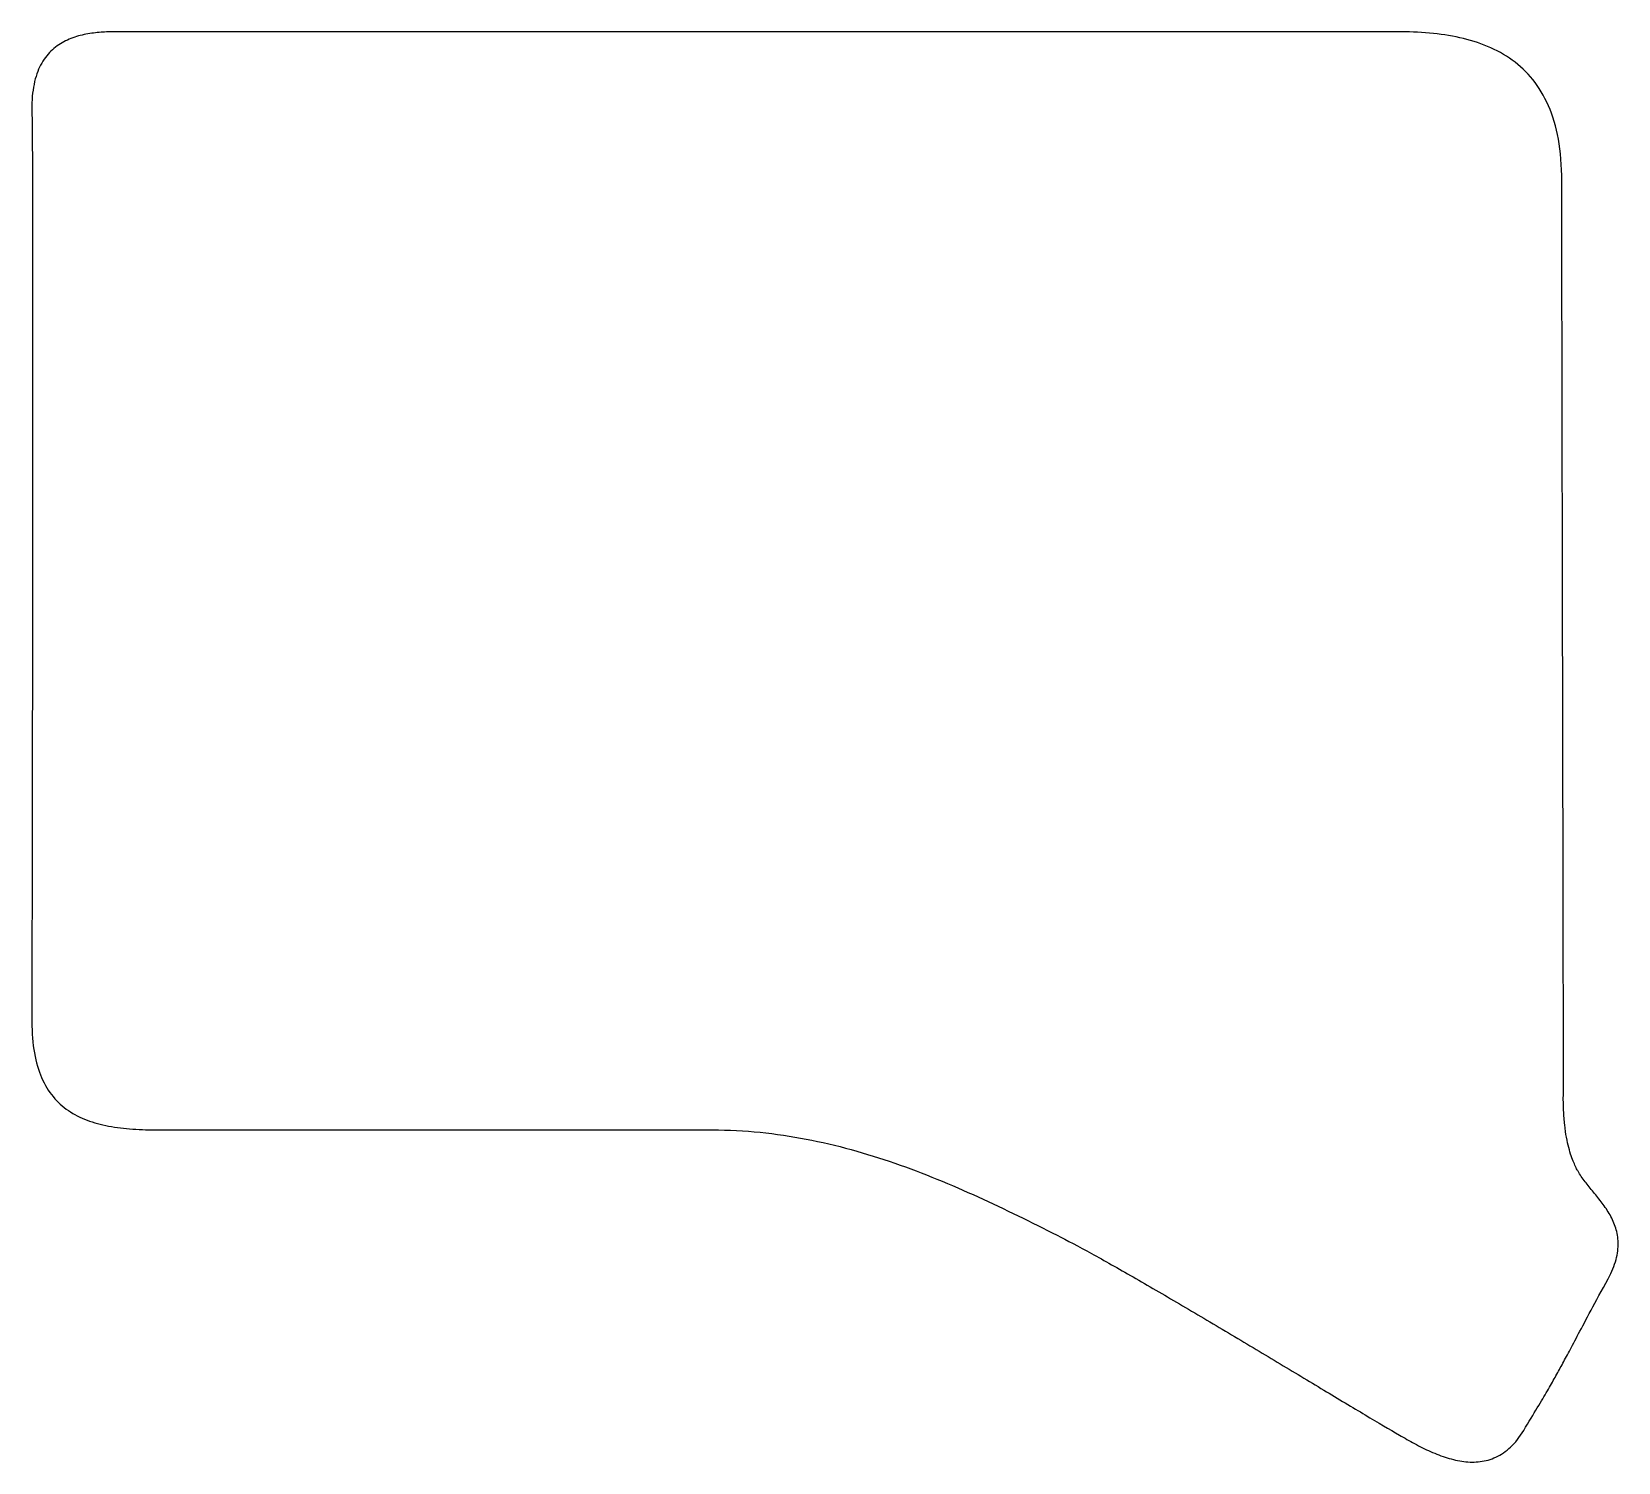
# Model space of a CAD drawing. Extents: x 4 to 148, y -6 to 123.
import ezdxf

# ---------------------------------------------------------------- set-up
doc = ezdxf.new("R2010")
doc.units = 0
doc.layers.add('_U_30EC_U_30A4_U_30E4_U_30', color=7, linetype='CONTINUOUS')

msp = doc.modelspace()

# ---------------------------------------------------------------- linework, layer by layer
at = {"layer": '_U_30EC_U_30A4_U_30E4_U_30', "color": 1}
msp.add_open_spline([(12.37, 123.13), (13.23, 123.13), (15.56, 123.13), (18.99, 123.13), (22.42, 123.13), (26.96, 123.13), (32.23, 123.13), (37.5, 123.13), (43.5, 123.13), (49.88, 123.13), (56.26, 123.13), (63.01, 123.13), (69.77, 123.13), (76.53, 123.13), (83.29, 123.13), (89.7, 123.13), (96.11, 123.13), (102.16, 123.13), (107.49, 123.13), (112.82, 123.13), (117.43, 123.13), (120.95, 123.13), (124.47, 123.13), (126.9, 123.13), (127.88, 123.13), (128.86, 123.13), (129.83, 123.09), (130.78, 123), (131.72, 122.92), (132.64, 122.78), (133.52, 122.58), (134.4, 122.39), (135.25, 122.13), (136.04, 121.79), (136.84, 121.46), (137.59, 121.05), (138.27, 120.55), (138.96, 120.06), (139.58, 119.48), (140.13, 118.79), (140.68, 118.11), (141.15, 117.33), (141.55, 116.43), (141.94, 115.54), (142.24, 114.53), (142.45, 113.4), (142.65, 112.26), (142.76, 111), (142.76, 109.61), (142.76, 108.15), (142.76, 105.83), (142.77, 102.86), (142.77, 99.9), (142.78, 96.29), (142.78, 92.29), (142.79, 88.28), (142.8, 83.87), (142.81, 79.28), (142.82, 74.7), (142.83, 69.95), (142.84, 65.26), (142.85, 60.57), (142.86, 55.95), (142.87, 51.62), (142.88, 47.29), (142.89, 43.26), (142.89, 39.76), (142.9, 36.26), (142.9, 33.3), (142.9, 31.09), (142.9, 28.89), (142.9, 27.45), (142.9, 27.02), (142.89, 26.47), (142.9, 25.96), (142.92, 25.48), (142.94, 25.01), (142.98, 24.57), (143.02, 24.16), (143.07, 23.76), (143.12, 23.38), (143.18, 23.04), (143.25, 22.7), (143.32, 22.39), (143.39, 22.11), (143.46, 21.83), (143.54, 21.58), (143.61, 21.35), (143.69, 21.13), (143.77, 20.93), (143.84, 20.75), (143.92, 20.58), (143.99, 20.42), (144.05, 20.29), (144.12, 20.16), (144.18, 20.05), (144.23, 19.96), (144.4, 19.65), (144.62, 19.33), (144.86, 19.02), (145.1, 18.71), (145.36, 18.4), (145.63, 18.07), (145.89, 17.75), (146.16, 17.42), (146.42, 17.08), (146.67, 16.74), (146.92, 16.38), (147.13, 16.01), (147.34, 15.63), (147.52, 15.24), (147.64, 14.82), (147.77, 14.41), (147.85, 13.96), (147.86, 13.49), (147.87, 13.02), (147.81, 12.51), (147.67, 11.97), (147.52, 11.43), (147.29, 10.86), (146.95, 10.24), (146.36, 9.14), (145.85, 8.2), (145.41, 7.38), (144.97, 6.56), (144.6, 5.87), (144.28, 5.27), (143.96, 4.66), (143.69, 4.15), (143.44, 3.69), (143.2, 3.23), (142.98, 2.83), (142.78, 2.44), (142.57, 2.06), (142.37, 1.69), (142.15, 1.31), (141.94, 0.93), (141.71, 0.53), (141.45, 0.08), (141.19, -0.37), (140.89, -0.87), (140.54, -1.45), (140.19, -2.04), (139.79, -2.71), (139.31, -3.5), (138.94, -4.11), (138.54, -4.61), (138.12, -5), (137.7, -5.4), (137.25, -5.7), (136.79, -5.91), (136.33, -6.13), (135.86, -6.26), (135.37, -6.32), (134.89, -6.38), (134.39, -6.37), (133.89, -6.31), (133.39, -6.25), (132.88, -6.13), (132.38, -5.97), (131.88, -5.82), (131.37, -5.62), (130.88, -5.41), (130.39, -5.19), (129.9, -4.94), (129.43, -4.69), (128.96, -4.44), (128.5, -4.18), (128.06, -3.92), (127.16, -3.4), (126.11, -2.78), (124.96, -2.09), (123.8, -1.4), (122.54, -0.64), (121.2, 0.16), (119.86, 0.97), (118.45, 1.82), (117, 2.69), (115.55, 3.56), (114.06, 4.45), (112.58, 5.33), (111.09, 6.22), (109.6, 7.1), (108.15, 7.95), (106.7, 8.8), (105.29, 9.63), (103.95, 10.4), (102.61, 11.17), (101.34, 11.88), (100.18, 12.52), (99.02, 13.16), (97.97, 13.72), (97.06, 14.18), (95.9, 14.76), (94.73, 15.35), (93.54, 15.93), (92.35, 16.51), (91.14, 17.09), (89.92, 17.64), (88.69, 18.2), (87.45, 18.74), (86.19, 19.25), (84.93, 19.77), (83.66, 20.25), (82.36, 20.7), (81.06, 21.15), (79.75, 21.56), (78.42, 21.93), (77.08, 22.3), (75.73, 22.62), (74.36, 22.88), (72.98, 23.14), (71.59, 23.35), (70.18, 23.49), (68.76, 23.64), (67.33, 23.71), (65.87, 23.71), (64.04, 23.71), (62.04, 23.71), (59.91, 23.71), (57.79, 23.71), (55.54, 23.71), (53.23, 23.71), (50.92, 23.71), (48.54, 23.71), (46.15, 23.71), (43.75, 23.71), (41.34, 23.71), (38.97, 23.71), (36.6, 23.71), (34.27, 23.71), (32.03, 23.71), (29.79, 23.71), (27.64, 23.71), (25.64, 23.71), (23.63, 23.71), (21.77, 23.71), (20.11, 23.71), (18.44, 23.71), (16.97, 23.71), (15.75, 23.71), (14.94, 23.71), (14.14, 23.73), (13.38, 23.79), (12.62, 23.84), (11.89, 23.93), (11.19, 24.06), (10.5, 24.19), (9.85, 24.37), (9.24, 24.59), (8.63, 24.82), (8.06, 25.11), (7.55, 25.46), (7.03, 25.81), (6.57, 26.22), (6.16, 26.72), (5.76, 27.21), (5.41, 27.78), (5.12, 28.44), (4.84, 29.09), (4.62, 29.84), (4.47, 30.68), (4.32, 31.52), (4.25, 32.47), (4.25, 33.52), (4.25, 35.22), (4.25, 37.67), (4.25, 40.67), (4.26, 43.68), (4.26, 47.24), (4.27, 51.15), (4.27, 55.06), (4.28, 59.33), (4.29, 63.74), (4.29, 68.15), (4.3, 72.72), (4.3, 77.23), (4.3, 81.74), (4.31, 86.2), (4.31, 90.41), (4.31, 94.62), (4.31, 98.58), (4.31, 102.08), (4.3, 105.58), (4.3, 108.63), (4.29, 111.03), (4.28, 113.42), (4.26, 115.16), (4.25, 116.04), (4.23, 116.92), (4.3, 117.69), (4.44, 118.36), (4.57, 119.04), (4.78, 119.62), (5.04, 120.11), (5.3, 120.61), (5.62, 121.03), (5.97, 121.37), (6.33, 121.72), (6.72, 122), (7.14, 122.22), (7.56, 122.44), (8, 122.61), (8.46, 122.74), (8.91, 122.87), (9.37, 122.95), (9.83, 123.01), (10.28, 123.07), (10.73, 123.09), (11.16, 123.11), (11.59, 123.12), (12, 123.13), (12.37, 123.13)], degree=3, knots=[0, 0, 0, 0, 1, 1, 1, 2, 2, 2, 3, 3, 3, 4, 4, 4, 5, 5, 5, 6, 6, 6, 7, 7, 7, 8, 8, 8, 9, 9, 9, 10, 10, 10, 11, 11, 11, 12, 12, 12, 13, 13, 13, 14, 14, 14, 15, 15, 15, 16, 16, 16, 17, 17, 17, 18, 18, 18, 19, 19, 19, 20, 20, 20, 21, 21, 21, 22, 22, 22, 23, 23, 23, 24, 24, 24, 25, 25, 25, 26, 26, 26, 27, 27, 27, 28, 28, 28, 29, 29, 29, 30, 30, 30, 31, 31, 31, 32, 32, 32, 33, 33, 33, 34, 34, 34, 35, 35, 35, 36, 36, 36, 37, 37, 37, 38, 38, 38, 39, 39, 39, 40, 40, 40, 41, 41, 41, 42, 42, 42, 43, 43, 43, 44, 44, 44, 45, 45, 45, 46, 46, 46, 47, 47, 47, 48, 48, 48, 49, 49, 49, 50, 50, 50, 51, 51, 51, 52, 52, 52, 53, 53, 53, 54, 54, 54, 55, 55, 55, 56, 56, 56, 57, 57, 57, 58, 58, 58, 59, 59, 59, 60, 60, 60, 61, 61, 61, 62, 62, 62, 63, 63, 63, 64, 64, 64, 65, 65, 65, 66, 66, 66, 67, 67, 67, 68, 68, 68, 69, 69, 69, 70, 70, 70, 71, 71, 71, 72, 72, 72, 73, 73, 73, 74, 74, 74, 75, 75, 75, 76, 76, 76, 77, 77, 77, 78, 78, 78, 79, 79, 79, 80, 80, 80, 81, 81, 81, 82, 82, 82, 83, 83, 83, 84, 84, 84, 85, 85, 85, 86, 86, 86, 87, 87, 87, 88, 88, 88, 89, 89, 89, 90, 90, 90, 91, 91, 91, 92, 92, 92, 93, 93, 93, 94, 94, 94, 95, 95, 95, 96, 96, 96, 97, 97, 97, 98, 98, 98, 99, 99, 99, 100, 100, 100, 101, 101, 101, 102, 102, 102, 103, 103, 103, 104, 104, 104, 104], dxfattribs=at)

doc.saveas('drawing.dxf')
